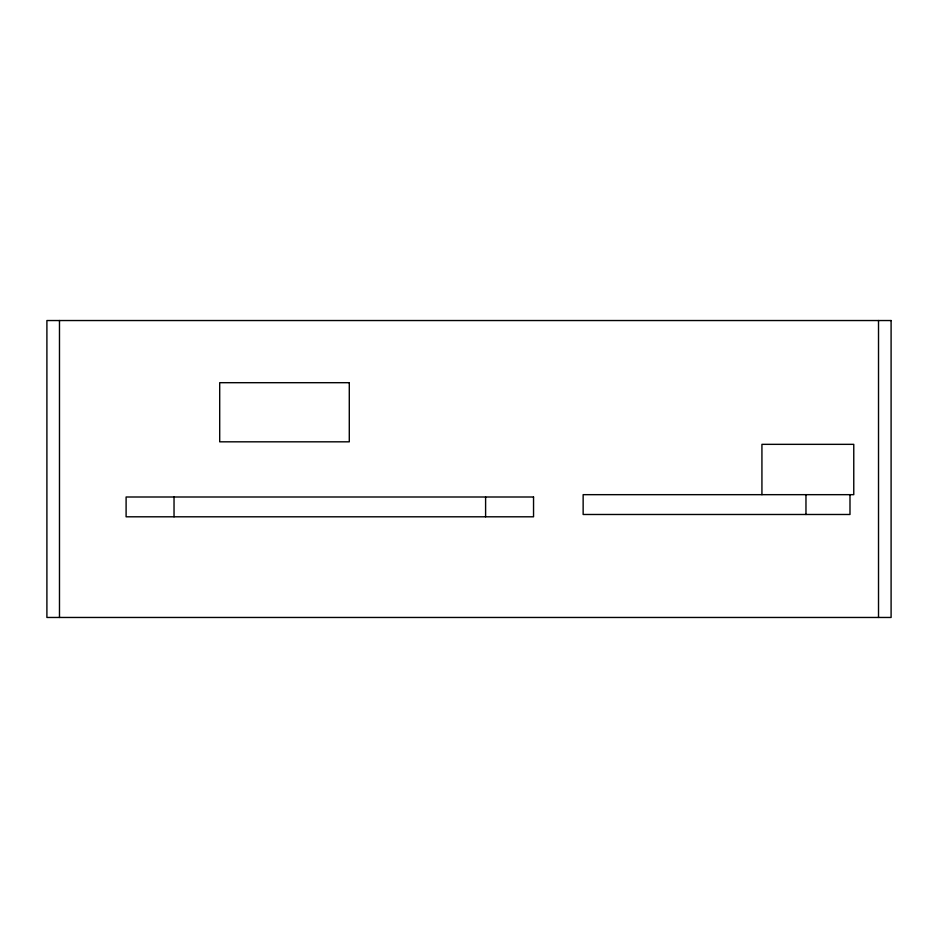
<?xml version="1.0" encoding="UTF-8"?>
<svg xmlns="http://www.w3.org/2000/svg" width="938" height="938" viewBox="0 0 938 938"><rect width="100%" height="100%" fill="white"/><g stroke="black" fill="none" stroke-linecap="round" stroke-linejoin="round"><path stroke-width="1.41" d="M878.519 320.538L878.519 617.462M849.992 494.666L849.992 514.481L583.143 514.481L583.143 494.666L853.768 494.666L853.768 444.342L761.926 444.342L761.926 494.666M805.965 494.666L805.965 514.481M485.603 496.999L485.603 516.803M174.034 496.999L174.034 516.803M59.481 320.538L59.481 617.462M891.1 320.538L46.9 320.538L46.9 617.462L891.1 617.462L891.1 320.538M349.288 382.692L219.703 382.692L219.703 441.821L349.288 441.821L349.288 382.692M533.546 496.999L126.102 496.999L126.102 516.803L533.546 516.803L533.546 496.999"/></g></svg>
